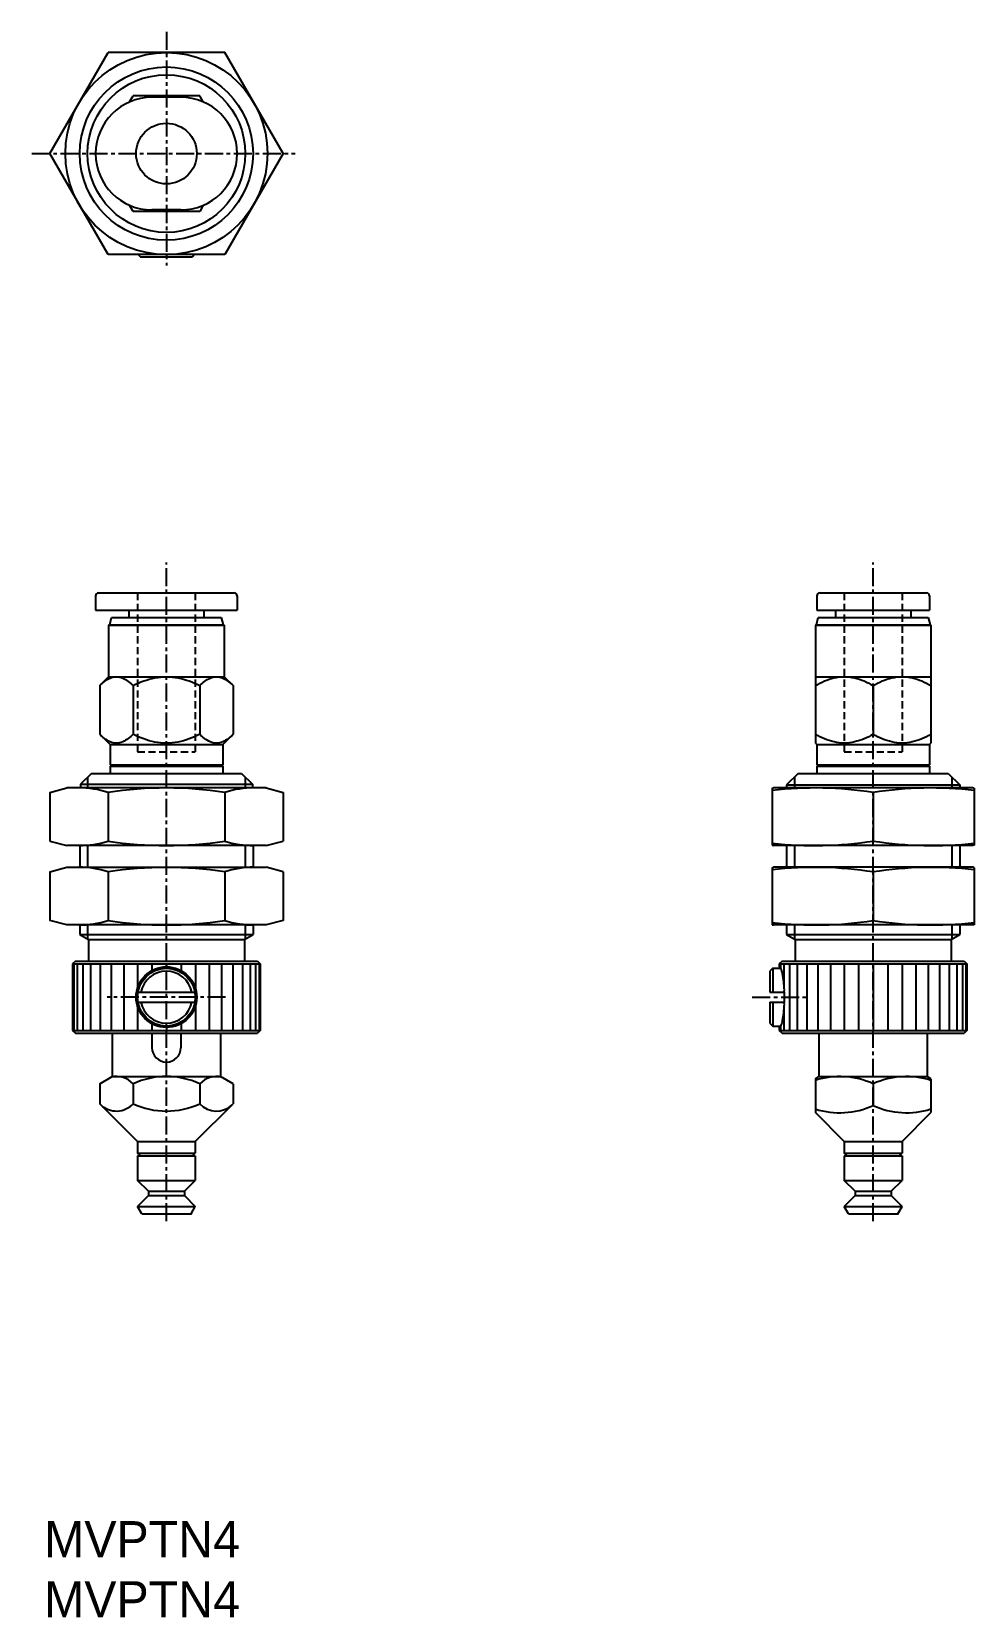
# Model space of a CAD drawing. Extents: x -138 to -73, y -12 to 98.
import ezdxf

# ---------------------------------------------------------------- set-up
doc = ezdxf.new("R2010")
doc.units = 0
doc.linetypes.add('CENTER', pattern=[2, 1.25, -0.25, 0.25, -0.25])
doc.linetypes.add('DASHED', pattern=[0.75, 0.5, -0.25])
doc.layers.get('0').update_dxf_attribs({"linetype": 'CONTINUOUS'})
doc.layers.add('CENTER', color=1, linetype='CENTER')

msp = doc.modelspace()

# ---------------------------------------------------------------- linework, layer by layer
at = {"color": 7, "linetype": 'CONTINUOUS'}
for p, q in [((-136.74, 89.06), (-132.7, 96.06)), ((-124.62, 96.06), (-132.7, 96.06)), ((-120.58, 89.06), (-124.62, 96.06)), ((-131.21, 92.64), (-130.97, 93.06)), ((-126.35, 93.06), (-130.97, 93.06)), ((-127.66, 92.96), (-129.66, 92.96)), ((-126.11, 92.64), (-126.35, 93.06)), ((-132.7, 82.06), (-136.74, 89.06)), ((-120.58, 89.06), (-124.62, 82.06)), ((-130.97, 85.06), (-131.21, 85.48)), ((-126.35, 85.06), (-130.97, 85.06)), ((-127.66, 85.16), (-129.66, 85.16)), ((-126.11, 85.48), (-126.35, 85.06)), ((-124.62, 82.06), (-132.7, 82.06)), ((-130.61, 82.06), (-130.46, 81.91)), ((-130.46, 81.91), (-126.86, 81.91)), ((-126.71, 82.06), (-126.86, 81.91)), ((-133.56, 58.42), (-133.56, 57.42)), ((-133.36, 58.62), (-123.96, 58.62)), ((-123.76, 58.42), (-123.76, 57.42)), ((-83.62, 58.42), (-83.62, 57.42)), ((-83.42, 58.62), (-76.02, 58.62)), ((-75.82, 58.42), (-75.82, 57.42)), ((-133.56, 57.42), (-123.76, 57.42)), ((-131.26, 57.42), (-131.26, 56.92)), ((-126.06, 57.42), (-126.06, 56.92)), ((-83.62, 57.42), (-75.82, 57.42)), ((-82.32, 57.42), (-82.32, 56.92)), ((-77.12, 57.42), (-77.12, 56.92)), ((-132.66, 56.38), (-132.59, 56.42)), ((-132.66, 56.38), (-124.66, 56.38)), ((-132.66, 56.38), (-132.66, 52.82)), ((-132.59, 56.42), (-132.46, 56.92)), ((-132.59, 56.42), (-124.72, 56.42)), ((-132.46, 56.92), (-124.86, 56.92)), ((-124.86, 56.92), (-124.72, 56.42)), ((-124.72, 56.42), (-124.66, 56.38)), ((-124.66, 56.38), (-124.66, 52.82)), ((-83.72, 56.38), (-83.65, 56.42)), ((-83.72, 56.38), (-75.72, 56.38)), ((-83.72, 56.38), (-83.72, 48.22)), ((-83.65, 56.42), (-83.52, 56.92)), ((-83.65, 56.42), (-75.78, 56.42)), ((-83.52, 56.92), (-75.92, 56.92)), ((-75.92, 56.92), (-75.78, 56.42)), ((-75.78, 56.42), (-75.72, 56.38)), ((-75.72, 56.38), (-75.72, 48.22)), ((-133.28, 52.2), (-132.66, 52.82)), ((-132.66, 52.82), (-124.66, 52.82)), ((-124.66, 52.82), (-124.04, 52.2)), ((-83.72, 52.82), (-75.72, 52.82)), ((-133.28, 52.2), (-133.28, 48.84)), ((-130.97, 52.2), (-130.97, 48.84)), ((-126.35, 52.2), (-126.35, 48.84)), ((-124.04, 52.2), (-124.04, 48.84)), ((-79.72, 52.2), (-79.72, 48.84)), ((-133.28, 48.84), (-132.56, 48.12)), ((-124.76, 48.12), (-124.04, 48.84)), ((-132.56, 48.12), (-132.56, 46.72)), ((-132.56, 48.12), (-124.76, 48.12)), ((-124.76, 48.12), (-124.76, 46.72)), ((-83.72, 48.22), (-83.62, 48.12)), ((-83.62, 48.12), (-83.62, 46.72)), ((-83.62, 48.12), (-75.82, 48.12)), ((-75.82, 48.12), (-75.72, 48.22)), ((-75.82, 48.12), (-75.82, 46.72)), ((-132.56, 46.72), (-124.76, 46.72)), ((-132.56, 46.72), (-132.46, 46.62)), ((-132.56, 46.62), (-124.76, 46.62)), ((-132.56, 46.62), (-132.56, 46.12)), ((-124.76, 46.72), (-124.86, 46.62)), ((-124.76, 46.62), (-124.76, 46.12)), ((-83.62, 46.72), (-75.82, 46.72)), ((-83.62, 46.72), (-83.52, 46.62)), ((-83.62, 46.62), (-75.82, 46.62)), ((-83.62, 46.62), (-83.62, 46.12)), ((-75.82, 46.72), (-75.92, 46.62)), ((-75.82, 46.62), (-75.82, 46.12)), ((-136.74, 44.8), (-135.56, 45.12)), ((-121.76, 45.12), (-135.56, 45.12)), ((-133.86, 46.12), (-134.61, 45.37)), ((-134.61, 45.37), (-122.71, 45.37)), ((-134.61, 45.37), (-134.61, 45.12)), ((-134.12, 45.86), (-134.12, 45.12)), ((-133.86, 46.12), (-123.46, 46.12)), ((-123.46, 46.12), (-122.71, 45.37)), ((-123.2, 45.86), (-123.2, 45.12)), ((-122.71, 45.37), (-122.71, 45.12)), ((-121.76, 45.12), (-120.58, 44.8)), ((-86.72, 45.09), (-86.62, 45.12)), ((-86.72, 45.09), (-86.72, 41.14)), ((-72.82, 45.12), (-86.62, 45.12)), ((-84.92, 46.12), (-85.72, 45.32)), ((-85.72, 45.32), (-73.72, 45.32)), ((-85.72, 45.32), (-85.72, 45.12)), ((-85.17, 45.86), (-85.17, 45.12)), ((-84.92, 46.12), (-74.52, 46.12)), ((-74.52, 46.12), (-73.72, 45.32)), ((-74.26, 45.86), (-74.26, 45.12)), ((-73.72, 45.32), (-73.72, 45.12)), ((-72.72, 45.09), (-72.82, 45.12)), ((-72.72, 45.09), (-72.72, 41.14)), ((-136.74, 44.8), (-136.74, 41.43)), ((-132.7, 44.8), (-132.7, 41.43)), ((-124.62, 44.8), (-124.62, 41.43)), ((-120.58, 44.8), (-120.58, 41.43)), ((-79.72, 44.8), (-79.72, 41.43)), ((-136.74, 41.43), (-135.56, 41.12)), ((-121.76, 41.12), (-135.56, 41.12)), ((-134.66, 41.12), (-134.66, 39.62)), ((-134.12, 41.12), (-134.12, 39.62)), ((-123.2, 41.12), (-123.2, 39.62)), ((-122.66, 41.12), (-122.66, 39.62)), ((-121.76, 41.12), (-120.58, 41.43)), ((-86.72, 41.14), (-86.62, 41.12)), ((-72.82, 41.12), (-86.62, 41.12)), ((-85.72, 41.12), (-85.72, 39.62)), ((-85.17, 41.12), (-85.17, 39.62)), ((-74.26, 41.12), (-74.26, 39.62)), ((-73.72, 41.12), (-73.72, 39.62)), ((-72.72, 41.14), (-72.82, 41.12)), ((-136.74, 39.3), (-135.56, 39.62)), ((-135.56, 39.62), (-121.76, 39.62)), ((-120.58, 39.3), (-121.76, 39.62)), ((-86.72, 39.59), (-86.62, 39.62)), ((-86.72, 39.59), (-86.72, 35.64)), ((-72.82, 39.62), (-86.62, 39.62)), ((-72.72, 39.59), (-72.82, 39.62)), ((-72.72, 39.59), (-72.72, 35.64)), ((-136.74, 39.3), (-136.74, 35.93)), ((-132.7, 39.3), (-132.7, 35.93)), ((-124.62, 39.3), (-124.62, 35.93)), ((-120.58, 39.3), (-120.58, 35.93)), ((-79.72, 39.3), (-79.72, 35.93)), ((-135.56, 35.62), (-136.74, 35.93)), ((-121.76, 35.62), (-135.56, 35.62)), ((-134.66, 35.62), (-134.66, 34.96)), ((-134.12, 35.62), (-134.12, 34.65)), ((-123.2, 35.62), (-123.2, 34.62)), ((-122.66, 35.62), (-122.66, 34.96)), ((-120.58, 35.93), (-121.76, 35.62)), ((-86.72, 35.64), (-86.62, 35.62)), ((-72.82, 35.62), (-86.62, 35.62)), ((-85.72, 35.62), (-85.72, 34.96)), ((-85.17, 35.62), (-85.17, 34.65)), ((-74.26, 35.62), (-74.26, 34.62)), ((-73.72, 35.62), (-73.72, 34.96)), ((-72.72, 35.64), (-72.82, 35.62)), ((-134.66, 34.96), (-122.66, 34.96)), ((-134.66, 34.96), (-134.06, 34.62)), ((-134.06, 34.62), (-134.06, 33.12)), ((-134.06, 34.62), (-123.26, 34.62)), ((-123.26, 34.62), (-122.66, 34.96)), ((-123.26, 34.62), (-123.26, 33.12)), ((-85.72, 34.96), (-73.72, 34.96)), ((-85.72, 34.96), (-85.12, 34.62)), ((-85.12, 34.62), (-85.12, 33.12)), ((-85.12, 34.62), (-74.32, 34.62)), ((-74.32, 34.62), (-73.72, 34.96)), ((-74.32, 34.62), (-74.32, 33.12)), ((-134.96, 33.12), (-135.16, 32.92)), ((-134.96, 33.12), (-122.36, 33.12)), ((-122.36, 33.12), (-122.16, 32.92)), ((-86.02, 33.12), (-86.22, 32.92)), ((-86.02, 33.12), (-73.42, 33.12)), ((-73.42, 33.12), (-73.22, 32.92)), ((-135.16, 32.92), (-122.16, 32.92)), ((-135.16, 32.92), (-135.16, 28.32)), ((-135.08, 32.92), (-135.08, 28.32)), ((-134.84, 32.92), (-134.84, 28.32)), ((-134.45, 32.92), (-134.45, 28.32)), ((-133.92, 32.92), (-133.92, 28.32)), ((-133.25, 32.92), (-133.25, 28.32)), ((-132.48, 32.92), (-132.48, 28.32)), ((-131.61, 32.92), (-131.61, 28.32)), ((-130.67, 32.92), (-130.67, 31.23)), ((-129.68, 32.92), (-129.68, 32.45)), ((-128.66, 32.92), (-128.66, 32.72)), ((-127.64, 32.92), (-127.64, 32.45)), ((-126.65, 32.92), (-126.65, 31.23)), ((-125.71, 32.92), (-125.71, 28.32)), ((-124.84, 32.92), (-124.84, 28.32)), ((-124.06, 32.92), (-124.06, 28.32)), ((-123.4, 32.92), (-123.4, 28.32)), ((-122.87, 32.92), (-122.87, 28.32)), ((-122.48, 32.92), (-122.48, 28.32)), ((-122.24, 32.92), (-122.24, 28.32)), ((-122.16, 32.92), (-122.16, 28.32)), ((-86.67, 32.62), (-86.87, 32.42)), ((-86.87, 32.42), (-86.87, 30.97)), ((-86.67, 32.62), (-86.67, 30.97)), ((-86.67, 32.62), (-86.11, 32.62)), ((-86.22, 32.92), (-73.22, 32.92)), ((-86.22, 32.92), (-86.22, 32.72)), ((-86.14, 32.92), (-86.14, 32.66)), ((-85.9, 32.92), (-85.9, 31.48)), ((-85.51, 32.92), (-85.51, 28.32)), ((-84.97, 32.92), (-84.97, 28.32)), ((-84.31, 32.92), (-84.31, 28.32)), ((-83.54, 32.92), (-83.54, 28.32)), ((-82.67, 32.92), (-82.67, 28.32)), ((-81.72, 32.92), (-81.72, 28.32)), ((-80.73, 32.92), (-80.73, 28.32)), ((-79.72, 32.92), (-79.72, 28.32)), ((-78.7, 32.92), (-78.7, 28.32)), ((-77.71, 32.92), (-77.71, 28.32)), ((-76.76, 32.92), (-76.76, 28.32)), ((-75.9, 32.92), (-75.9, 28.32)), ((-75.12, 32.92), (-75.12, 28.32)), ((-74.46, 32.92), (-74.46, 28.32)), ((-73.92, 32.92), (-73.92, 28.32)), ((-73.53, 32.92), (-73.53, 28.32)), ((-73.3, 32.92), (-73.3, 28.32)), ((-73.22, 32.92), (-73.22, 28.32)), ((-130.63, 30.97), (-126.69, 30.97)), ((-86.87, 30.97), (-85.87, 30.97)), ((-130.67, 30), (-130.67, 28.32)), ((-130.63, 30.27), (-126.69, 30.27)), ((-126.65, 30), (-126.65, 28.32)), ((-86.87, 30.27), (-85.87, 30.27)), ((-86.87, 30.27), (-86.87, 28.82)), ((-86.67, 30.27), (-86.67, 28.62)), ((-85.9, 29.76), (-85.9, 28.32)), ((-129.68, 28.78), (-129.68, 28.32)), ((-127.64, 28.78), (-127.64, 28.32)), ((-86.87, 28.82), (-86.67, 28.62)), ((-86.67, 28.62), (-86.11, 28.62)), ((-86.14, 28.57), (-86.14, 28.32)), ((-135.16, 28.32), (-122.16, 28.32)), ((-135.16, 28.32), (-134.96, 28.12)), ((-134.96, 28.12), (-122.36, 28.12)), ((-132.41, 28.12), (-132.41, 25.12)), ((-129.66, 28.12), (-129.66, 27.12)), ((-128.66, 28.52), (-128.66, 28.32)), ((-127.66, 28.12), (-127.66, 27.12)), ((-124.91, 28.12), (-124.91, 25.12)), ((-122.16, 28.32), (-122.36, 28.12)), ((-86.22, 28.52), (-86.22, 28.32)), ((-86.22, 28.32), (-73.22, 28.32)), ((-86.22, 28.32), (-86.02, 28.12)), ((-86.02, 28.12), (-73.42, 28.12)), ((-83.47, 28.12), (-83.47, 25.12)), ((-75.97, 28.12), (-75.97, 25.12)), ((-73.22, 28.32), (-73.42, 28.12)), ((-133.28, 24.62), (-132.41, 25.12)), ((-133.28, 24.62), (-133.28, 23.24)), ((-132.41, 25.12), (-124.91, 25.12)), ((-130.97, 24.62), (-130.97, 23.24)), ((-126.35, 24.62), (-126.35, 23.24)), ((-124.04, 24.62), (-124.91, 25.12)), ((-124.04, 24.62), (-124.04, 23.24)), ((-83.72, 24.97), (-83.47, 25.12)), ((-83.72, 24.97), (-83.72, 22.62)), ((-83.47, 25.12), (-75.97, 25.12)), ((-79.72, 24.62), (-79.72, 23.12)), ((-75.72, 24.97), (-75.97, 25.12)), ((-75.72, 24.97), (-75.72, 22.62)), ((-130.66, 20.62), (-133.28, 23.24)), ((-126.66, 20.62), (-124.04, 23.24)), ((-81.72, 20.62), (-83.72, 22.62)), ((-77.72, 20.62), (-75.72, 22.62)), ((-130.66, 20.62), (-126.66, 20.62)), ((-130.66, 20.62), (-130.66, 19.82)), ((-130.66, 19.82), (-126.66, 19.82)), ((-130.46, 19.62), (-130.66, 19.82)), ((-126.86, 19.62), (-126.66, 19.82)), ((-126.66, 20.62), (-126.66, 19.82)), ((-81.72, 20.62), (-77.72, 20.62)), ((-81.72, 20.62), (-81.72, 19.82)), ((-81.72, 19.82), (-77.72, 19.82)), ((-81.52, 19.62), (-81.72, 19.82)), ((-77.92, 19.62), (-77.72, 19.82)), ((-77.72, 20.62), (-77.72, 19.82)), ((-130.66, 19.62), (-130.66, 17.92)), ((-130.66, 19.62), (-126.66, 19.62)), ((-126.66, 19.62), (-126.66, 17.92)), ((-81.72, 19.62), (-81.72, 17.92)), ((-81.72, 19.62), (-77.72, 19.62)), ((-77.72, 19.62), (-77.72, 17.92)), ((-130.66, 17.92), (-126.66, 17.92)), ((-129.91, 17.17), (-130.66, 17.92)), ((-127.41, 17.17), (-126.66, 17.92)), ((-81.72, 17.92), (-77.72, 17.92)), ((-80.97, 17.17), (-81.72, 17.92)), ((-78.47, 17.17), (-77.72, 17.92)), ((-129.91, 16.87), (-130.66, 16.12)), ((-129.91, 17.17), (-127.41, 17.17)), ((-129.91, 17.17), (-129.91, 16.87)), ((-129.91, 16.87), (-127.41, 16.87)), ((-127.41, 17.17), (-127.41, 16.87)), ((-127.41, 16.87), (-126.66, 16.12)), ((-80.97, 16.87), (-81.72, 16.12)), ((-80.97, 17.17), (-78.47, 17.17)), ((-80.97, 17.17), (-80.97, 16.87)), ((-80.97, 16.87), (-78.47, 16.87)), ((-78.47, 17.17), (-78.47, 16.87)), ((-78.47, 16.87), (-77.72, 16.12)), ((-130.66, 16.12), (-126.66, 16.12)), ((-130.37, 15.62), (-130.66, 16.12)), ((-130.37, 15.62), (-126.95, 15.62)), ((-126.95, 15.62), (-126.66, 16.12)), ((-81.72, 16.12), (-77.72, 16.12)), ((-81.43, 15.62), (-81.72, 16.12)), ((-81.43, 15.62), (-78, 15.62)), ((-78, 15.62), (-77.72, 16.12))]:
    msp.add_line(p, q, dxfattribs=at)
at = {"color": 3, "linetype": 'DASHED'}
for p, q in [((-130.66, 58.62), (-130.66, 47.62)), ((-126.66, 58.62), (-126.66, 47.62)), ((-81.72, 58.62), (-81.72, 47.62)), ((-77.72, 58.62), (-77.72, 47.62)), ((-130.66, 47.62), (-126.66, 47.62)), ((-81.72, 47.62), (-77.72, 47.62))]:
    msp.add_line(p, q, dxfattribs=at)
at = {"color": 7, "linetype": 'CONTINUOUS'}
for points in [[(-133.28, 52.2, -0.103307), (-132.56, 52.72, -0.216605), (-131.69, 52.72, -0.103326), (-130.97, 52.2)], [(-130.97, 52.2, -0.076018), (-129.46, 52.74, -0.096018), (-127.86, 52.74, -0.076037), (-126.35, 52.2)], [(-126.35, 52.2, -0.103306), (-125.63, 52.72, -0.216604), (-124.76, 52.72, -0.103327), (-124.04, 52.2)], [(-83.72, 52.2, -0.083556), (-82.42, 52.74, -0.112979), (-81.01, 52.74, -0.083555), (-79.72, 52.2)], [(-79.72, 52.2, -0.083556), (-78.42, 52.74, -0.112979), (-77.01, 52.74, -0.083555), (-75.72, 52.2)], [(-130.97, 48.84, -0.103304), (-131.69, 48.31, -0.216609), (-132.56, 48.31, -0.103326), (-133.28, 48.84)], [(-126.35, 48.84, -0.076015), (-127.86, 48.29, -0.096024), (-129.46, 48.29, -0.076034), (-130.97, 48.84)], [(-124.04, 48.84, -0.103302), (-124.76, 48.31, -0.216614), (-125.63, 48.31, -0.103323), (-126.35, 48.84)], [(-79.72, 48.84, -0.083553), (-81.01, 48.3, -0.112985), (-82.42, 48.3, -0.083552), (-83.72, 48.84)], [(-75.72, 48.84, -0.083553), (-77.01, 48.3, -0.112985), (-78.42, 48.3, -0.083552), (-79.72, 48.84)], [(-86.22, 28.52, 0.049127), (-86.15, 28.56, 0.049127), (-86.08, 28.68, 0.049127), (-86.02, 28.87, 0.049127), (-85.97, 29.13, 0.049127), (-85.93, 29.45, 0.049127), (-85.89, 29.81, 0.049127), (-85.87, 30.21, 0.049127), (-85.87, 30.62, 0.049127), (-85.87, 31.03, 0.049127), (-85.89, 31.42, 0.049127), (-85.93, 31.78, 0.049127), (-85.97, 32.1, 0.049127), (-86.02, 32.36, 0.049127), (-86.08, 32.56, 0.049127), (-86.15, 32.68, 0.049127), (-86.22, 32.72, -1)]]:
    msp.add_lwpolyline(points, format="xyb", dxfattribs=at)
for centre, radius in [((-128.66, 89.06), 7), ((-128.66, 89.06), 6), ((-128.66, 89.06), 5.46), ((-128.66, 89.06), 2.1), ((-128.66, 30.62), 2.1), ((-128.66, 30.62), 2)]:
    msp.add_circle(centre, radius, dxfattribs=at)
for centre, radius, start, end in [((-129.66, 89.06), 3.9, 90, 270), ((-128.66, 89.06), 4, 77.0706, 102.9294), ((-127.66, 89.06), 3.9, 270, 90), ((-128.66, 89.06), 4, 257.0706, 282.9294), ((-133.36, 58.42), 0.2, 90, 180), ((-123.96, 58.42), 0.2, 0, 90), ((-83.42, 58.42), 0.2, 90, 180), ((-76.02, 58.42), 0.2, 0, 90), ((-134.72, 38.52), 6.6, 72.1712, 90), ((-128.66, 19.19), 25.92, 81.0313, 98.9687), ((-122.6, 38.52), 6.6, 90, 107.8288), ((-83.76, 19.19), 25.92, 81.0313, 96.553), ((-75.67, 19.19), 25.92, 83.447, 98.9687), ((-134.72, 47.72), 6.6, 270, 287.8288), ((-128.66, 67.04), 25.92, 261.0313, 278.9687), ((-122.6, 47.72), 6.6, 252.1712, 270), ((-83.76, 67.04), 25.92, 263.447, 278.9687), ((-75.67, 67.04), 25.92, 261.0313, 276.553), ((-134.72, 33.02), 6.6, 72.1712, 90), ((-134.72, 33.02), 6.6, 72.1712, 90), ((-128.66, 13.69), 25.92, 81.0313, 98.9687), ((-128.66, 13.69), 25.92, 81.0313, 98.9687), ((-122.6, 33.02), 6.6, 90, 107.8288), ((-122.6, 33.02), 6.6, 90, 107.8288), ((-83.76, 13.69), 25.92, 81.0313, 96.553), ((-75.67, 13.69), 25.92, 83.447, 98.9687), ((-134.72, 42.22), 6.6, 270, 287.8288), ((-134.72, 42.22), 6.6, 270, 287.8288), ((-128.66, 61.54), 25.92, 261.0313, 278.9687), ((-128.66, 61.54), 25.92, 261.0313, 278.9687), ((-122.6, 42.22), 6.6, 252.1712, 270), ((-122.6, 42.22), 6.6, 252.1712, 270), ((-83.76, 61.54), 25.92, 263.447, 278.9687), ((-75.67, 61.54), 25.92, 261.0313, 276.553), ((-128.66, 30.62), 1.8, 11.2123, 168.7877), ((-128.66, 30.62), 1.8, 191.2123, 348.7877), ((-128.66, 27.12), 1, 180, 0), ((-132.12, 23.54), 1.58, 43.0397, 103.0397), ((-128.66, 19.55), 5.57, 65.4913, 114.5087), ((-125.19, 23.54), 1.58, 76.9603, 136.9603), ((-82.03, 19.55), 5.57, 65.4913, 107.6786), ((-77.41, 19.55), 5.57, 72.3214, 114.5087), ((-132.12, 24.31), 1.58, 226.9603, 316.9603), ((-128.66, 28.3), 5.57, 245.4913, 294.5087), ((-125.19, 24.31), 1.58, 223.0397, 313.0397), ((-82.03, 28.18), 5.57, 252.3214, 294.5087), ((-77.41, 28.18), 5.57, 245.4913, 287.6786)]:
    msp.add_arc(centre, radius, start, end, dxfattribs=at)
for p in [(-120.58, 89.06), (-128.66, 15.62), (-126.95, 15.62), (-79.72, 15.62), (-78, 15.62)]:
    msp.add_point(p, dxfattribs=at)
at = {"layer": 'CENTER', "color": 1, "linetype": 'CENTER'}
for p, q in [((-128.66, 97.5), (-128.66, 81.3)), ((-137.99, 89.06), (-119.75, 89.06)), ((-128.66, 15.1), (-128.66, 60.74)), ((-79.72, 15.1), (-79.72, 60.74)), ((-124.56, 30.62), (-132.76, 30.62)), ((-88.1, 30.62), (-84.36, 30.62))]:
    msp.add_line(p, q, dxfattribs=at)
msp.add_point((-128.66, 89.06), dxfattribs=at)

# ---------------------------------------------------------------- texts
at = {"color": 7, "linetype": 'CONTINUOUS'}
for p in [(-137.13, -8.18), (-137.13, -12.34)]:
    msp.add_text('MVPTN4', height=2.5, dxfattribs=at).set_placement(p)

doc.saveas('drawing.dxf')
